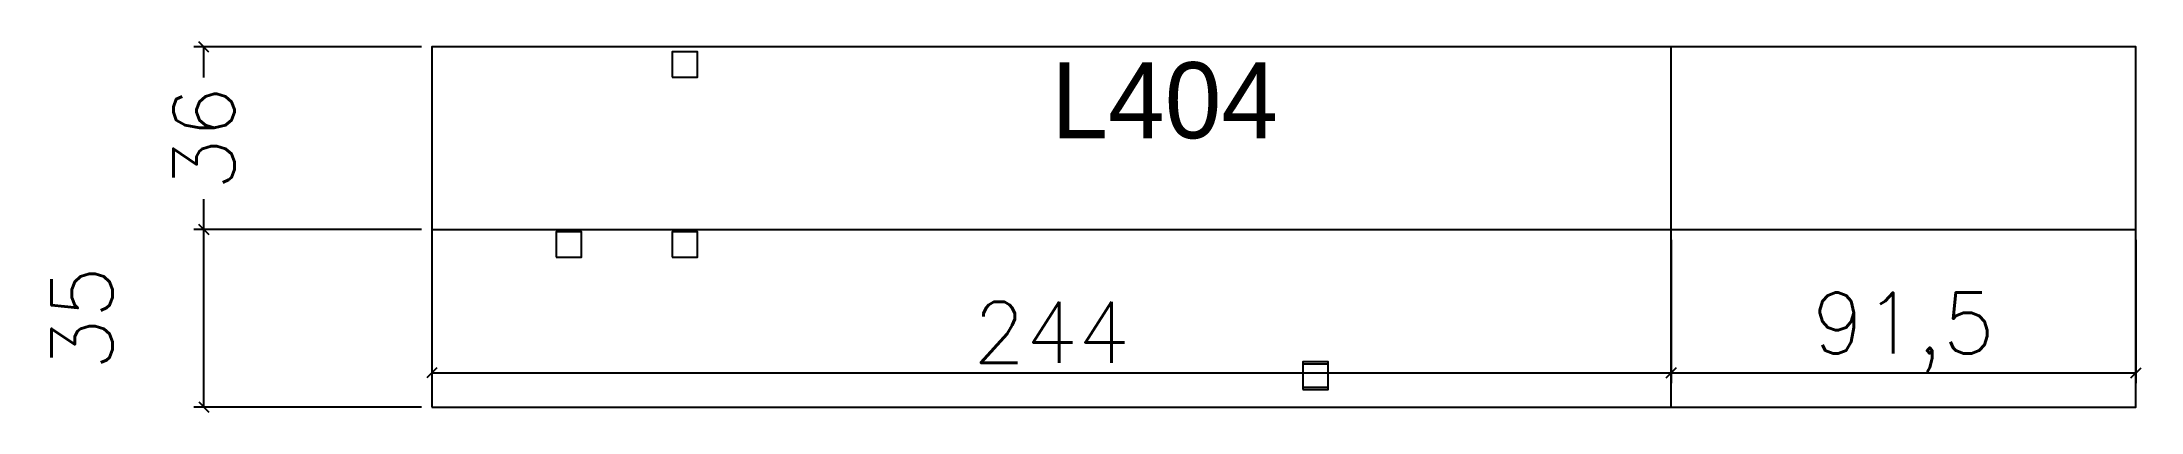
# Model space of a CAD drawing. Extents: x 4976 to 5389, y 2536 to 2609.
import ezdxf

# ---------------------------------------------------------------- set-up
doc = ezdxf.new("R2010")
doc.units = 0
for name, color, linetype in [('3', 2, 'Continuous'), ('COTA', 241, 'Continuous'), ('NOMENCLATURA', 7, 'Continuous'), ('PAINEIS', 6, 'Continuous')]:
    doc.layers.add(name, color=color, linetype=linetype)
doc.styles.add('Romans', font='romans.shx', dxfattribs={"height": 12})
doc.dimstyles.new('cotas', dxfattribs={"dimtxt": 9, "dimasz": 2, "dimexe": 2, "dimexo": 2, "dimgap": 2, "dimtad": 1, "dimdec": 1, "dimzin": 12, "dimtxsty": 'Romans', "dimblk": 'OBLIQUE', "dimcen": 2.5, "dimclrd": 4, "dimclre": 4, "dimclrt": 240, "dimazin": 3, "dimtfac": 1, "dimtmove": 0, "dimatfit": 3})

# ---------------------------------------------------------------- blocks, each defined once
blk = doc.blocks.new('_OBLIQUE')
at = {"color": 0, "linetype": 'BYBLOCK'}
blk.add_line((-0.5, -0.5), (0.5, 0.5), dxfattribs=at)

msp = doc.modelspace()

# ---------------------------------------------------------------- linework, layer by layer
at = {"layer": '3', "lineweight": 25}
for points in [[(5099.81, 2601.62), (5104.81, 2601.62), (5104.81, 2606.62), (5099.81, 2606.62)], [(5076.96, 2566.12), (5081.96, 2566.12), (5081.96, 2571.12), (5076.96, 2571.12)], [(5099.81, 2566.12), (5104.81, 2566.12), (5104.81, 2571.12), (5099.81, 2571.12)], [(5223.97, 2540.49), (5228.97, 2540.49), (5228.97, 2545.49), (5223.97, 2545.49)], [(5223.97, 2540.06), (5228.97, 2540.06), (5228.97, 2545.06), (5223.97, 2545.06)]]:
    msp.add_lwpolyline(points, close=True, dxfattribs=at)
at = {"layer": 'PAINEIS'}
for p, q in [((5296.47, 2536.6), (5296.47, 2607.6)), ((5052.47, 2571.6), (5387.97, 2571.6))]:
    msp.add_line(p, q, dxfattribs=at)
msp.add_lwpolyline([(5052.47, 2536.6), (5387.97, 2536.6), (5387.97, 2607.6), (5052.47, 2607.6)], close=True, dxfattribs=at)

# ---------------------------------------------------------------- texts
at = {"layer": 'NOMENCLATURA'}
msp.add_text('L404', height=15, dxfattribs=at).set_placement((5174.47, 2589.6))

# ---------------------------------------------------------------- dimensions: what is measured, and where the dimension line sits
at = {"layer": 'COTA'}
for base, p1, p2, location in [((5007.61, 2571.6), (5052.47, 2571.6), (5052.47, 2607.6), (5007.61, 2589.6)), ((5007.61, 2536.6), (5052.47, 2536.6), (5052.47, 2571.6), (4983.61, 2554.1))]:
    msp.add_linear_dim(base=base, p1=p1, p2=p2, angle=90, location=location, dimstyle='cotas', override={"dimtmove": 2}, dxfattribs=at).render()
for base, p1, p2 in [((5052.47, 2543.33), (5052.47, 2571.6), (5296.47, 2571.6)), ((5296.47, 2543.33), (5296.47, 2571.6), (5387.97, 2571.6))]:
    msp.add_linear_dim(base=base, p1=p1, p2=p2, dimstyle='cotas', dxfattribs=at).render()

doc.saveas('drawing.dxf')
